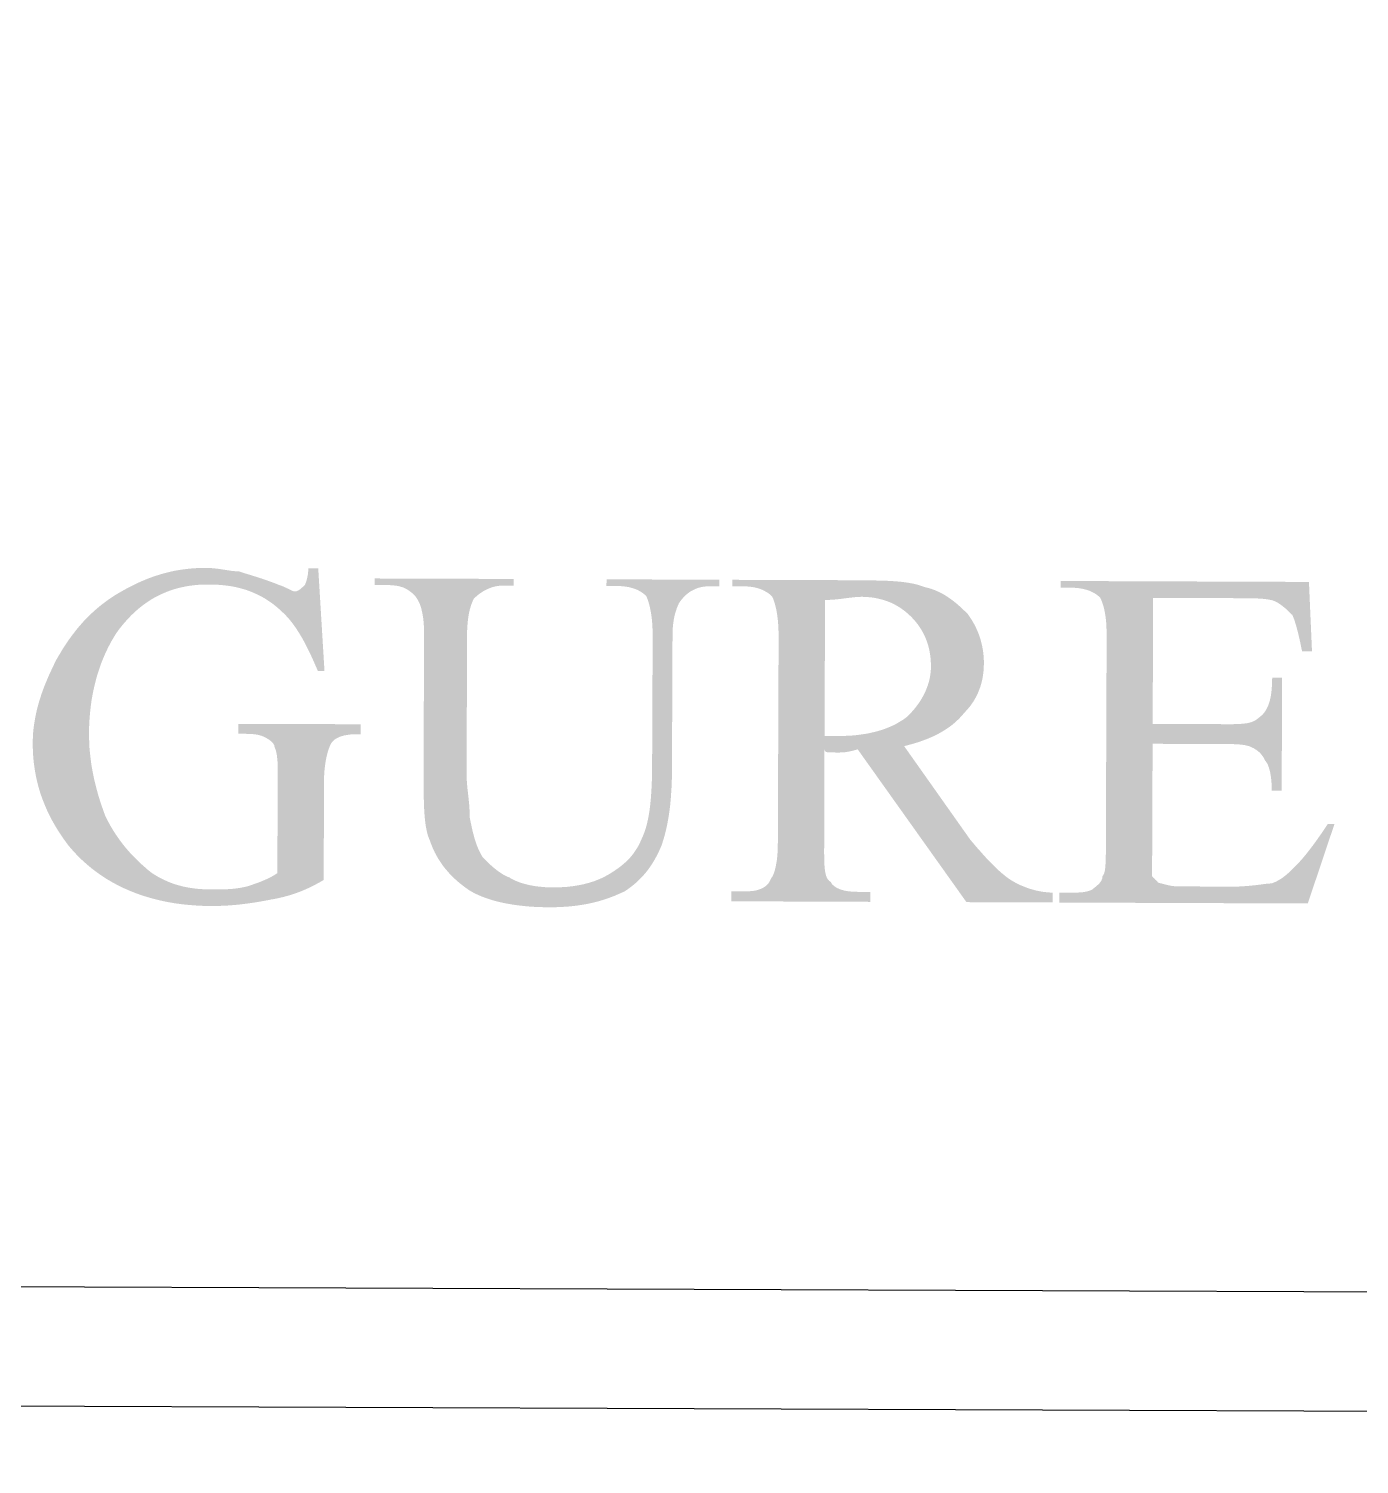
# Model space of a CAD drawing. Header units: millimetres. Extents: x -125 to 146, y -26 to 163.
# Drawn here: x -49 to -31.98, y -26.5 to -8.14 of the extents above; entities that cross this region are included whole.
import ezdxf
from ezdxf.xclip import XClip

# ---------------------------------------------------------------- set-up
doc = ezdxf.new("R2010")
doc.units = ezdxf.units.MM
doc.header["$MEASUREMENT"] = 0
doc.header["$XCLIPFRAME"] = 0
doc.layers.get('0').update_dxf_attribs({"color": 255, "linetype": 'CONTINUOUS'})

# ---------------------------------------------------------------- blocks, each defined once
blk = doc.blocks.new('MF3276_2')
at = {"color": 7, "linetype": 'Continuous', "lineweight": 25, "true_color": 0x000007}
blk.add_lwpolyline([(11.099, 269.319), (11.099, -7.784), (199.197, -7.784), (199.197, 269.319)], close=True, dxfattribs=at)

msp = doc.modelspace()

# ---------------------------------------------------------------- hatches: boundary and pattern name
at = {"true_color": 0x000001}
for points in [[(-45.299, -15.041), (-45.219, -16.354), (-45.304, -16.353), (-45.32, -16.316), (-45.336, -16.28), (-45.351, -16.244), (-45.367, -16.209), (-45.383, -16.174), (-45.399, -16.139), (-45.415, -16.106), (-45.432, -16.072), (-45.448, -16.04), (-45.465, -16.007), (-45.481, -15.976), (-45.498, -15.945), (-45.516, -15.915), (-45.533, -15.886), (-45.551, -15.857), (-45.569, -15.829), (-45.587, -15.801), (-45.606, -15.775), (-45.624, -15.749), (-45.644, -15.724), (-45.663, -15.7), (-45.683, -15.676), (-45.704, -15.654), (-45.725, -15.632), (-45.757, -15.601), (-45.789, -15.571), (-45.822, -15.542), (-45.855, -15.515), (-45.889, -15.489), (-45.924, -15.465), (-45.959, -15.441), (-45.995, -15.419), (-46.032, -15.399), (-46.069, -15.38), (-46.108, -15.362), (-46.147, -15.345), (-46.187, -15.329), (-46.228, -15.315), (-46.27, -15.303), (-46.313, -15.291), (-46.357, -15.281), (-46.402, -15.272), (-46.448, -15.265), (-46.496, -15.259), (-46.544, -15.254), (-46.594, -15.251), (-46.645, -15.248), (-46.697, -15.248), (-46.76, -15.248), (-46.822, -15.251), (-46.883, -15.257), (-46.942, -15.264), (-47, -15.274), (-47.057, -15.286), (-47.112, -15.3), (-47.166, -15.316), (-47.219, -15.335), (-47.271, -15.356), (-47.322, -15.379), (-47.372, -15.404), (-47.421, -15.431), (-47.468, -15.461), (-47.514, -15.493), (-47.56, -15.527), (-47.604, -15.563), (-47.647, -15.601), (-47.69, -15.642), (-47.731, -15.685), (-47.772, -15.73), (-47.811, -15.777), (-47.85, -15.826), (-47.887, -15.878), (-47.913, -15.921), (-47.939, -15.964), (-47.963, -16.009), (-47.987, -16.054), (-48.009, -16.101), (-48.031, -16.148), (-48.051, -16.196), (-48.071, -16.245), (-48.089, -16.295), (-48.106, -16.346), (-48.123, -16.397), (-48.138, -16.45), (-48.152, -16.504), (-48.165, -16.558), (-48.177, -16.613), (-48.188, -16.669), (-48.198, -16.726), (-48.206, -16.784), (-48.213, -16.843), (-48.219, -16.902), (-48.224, -16.963), (-48.228, -17.024), (-48.23, -17.086), (-48.231, -17.15), (-48.23, -17.197), (-48.229, -17.244), (-48.227, -17.291), (-48.225, -17.337), (-48.221, -17.383), (-48.216, -17.428), (-48.211, -17.473), (-48.205, -17.518), (-48.199, -17.563), (-48.191, -17.607), (-48.183, -17.651), (-48.174, -17.695), (-48.165, -17.738), (-48.155, -17.782), (-48.144, -17.825), (-48.133, -17.868), (-48.121, -17.911), (-48.109, -17.954), (-48.096, -17.996), (-48.082, -18.039), (-48.068, -18.081), (-48.053, -18.124), (-48.038, -18.166), (-48.023, -18.209), (-48.002, -18.251), (-47.98, -18.291), (-47.958, -18.331), (-47.936, -18.369), (-47.913, -18.406), (-47.89, -18.442), (-47.866, -18.477), (-47.842, -18.511), (-47.818, -18.543), (-47.794, -18.575), (-47.769, -18.606), (-47.744, -18.635), (-47.719, -18.664), (-47.694, -18.692), (-47.668, -18.719), (-47.642, -18.746), (-47.616, -18.771), (-47.591, -18.796), (-47.564, -18.821), (-47.538, -18.844), (-47.512, -18.867), (-47.486, -18.89), (-47.459, -18.912), (-47.433, -18.933), (-47.401, -18.954), (-47.37, -18.973), (-47.338, -18.991), (-47.306, -19.008), (-47.274, -19.024), (-47.242, -19.038), (-47.211, -19.052), (-47.179, -19.064), (-47.147, -19.076), (-47.115, -19.086), (-47.083, -19.095), (-47.051, -19.104), (-47.019, -19.112), (-46.987, -19.118), (-46.956, -19.124), (-46.924, -19.129), (-46.892, -19.134), (-46.86, -19.138), (-46.828, -19.141), (-46.796, -19.143), (-46.764, -19.145), (-46.733, -19.146), (-46.701, -19.147), (-46.669, -19.148), (-46.648, -19.148), (-46.628, -19.148), (-46.607, -19.148), (-46.588, -19.148), (-46.568, -19.148), (-46.549, -19.147), (-46.53, -19.147), (-46.511, -19.147), (-46.492, -19.146), (-46.473, -19.145), (-46.455, -19.144), (-46.436, -19.143), (-46.418, -19.142), (-46.399, -19.14), (-46.38, -19.138), (-46.362, -19.136), (-46.343, -19.134), (-46.324, -19.131), (-46.304, -19.128), (-46.285, -19.125), (-46.265, -19.121), (-46.245, -19.117), (-46.224, -19.112), (-46.203, -19.107), (-46.187, -19.102), (-46.171, -19.097), (-46.156, -19.091), (-46.14, -19.086), (-46.124, -19.08), (-46.108, -19.075), (-46.092, -19.069), (-46.076, -19.064), (-46.06, -19.058), (-46.044, -19.052), (-46.028, -19.045), (-46.013, -19.039), (-45.997, -19.032), (-45.981, -19.025), (-45.965, -19.018), (-45.949, -19.011), (-45.933, -19.003), (-45.917, -18.995), (-45.901, -18.987), (-45.885, -18.978), (-45.869, -18.969), (-45.853, -18.959), (-45.838, -18.949), (-45.822, -18.939), (-45.817, -17.751), (-45.817, -17.725), (-45.817, -17.7), (-45.817, -17.676), (-45.817, -17.652), (-45.817, -17.629), (-45.817, -17.608), (-45.818, -17.586), (-45.818, -17.566), (-45.819, -17.546), (-45.819, -17.528), (-45.82, -17.509), (-45.822, -17.492), (-45.823, -17.475), (-45.825, -17.459), (-45.826, -17.443), (-45.829, -17.428), (-45.831, -17.414), (-45.834, -17.4), (-45.837, -17.387), (-45.84, -17.374), (-45.844, -17.362), (-45.848, -17.35), (-45.853, -17.338), (-45.858, -17.328), (-45.858, -17.322), (-45.859, -17.317), (-45.86, -17.312), (-45.861, -17.306), (-45.863, -17.301), (-45.866, -17.296), (-45.869, -17.291), (-45.872, -17.285), (-45.876, -17.28), (-45.88, -17.275), (-45.884, -17.269), (-45.89, -17.264), (-45.895, -17.259), (-45.901, -17.253), (-45.907, -17.248), (-45.914, -17.243), (-45.921, -17.237), (-45.929, -17.232), (-45.937, -17.227), (-45.946, -17.221), (-45.955, -17.216), (-45.964, -17.211), (-45.974, -17.205), (-45.985, -17.2), (-45.995, -17.195), (-46.006, -17.19), (-46.016, -17.186), (-46.027, -17.182), (-46.038, -17.179), (-46.049, -17.175), (-46.061, -17.173), (-46.072, -17.17), (-46.084, -17.168), (-46.096, -17.166), (-46.109, -17.164), (-46.122, -17.163), (-46.135, -17.161), (-46.149, -17.16), (-46.164, -17.159), (-46.179, -17.159), (-46.194, -17.158), (-46.211, -17.158), (-46.227, -17.157), (-46.245, -17.157), (-46.263, -17.157), (-46.282, -17.157), (-46.302, -17.157), (-46.323, -17.157), (-46.323, -17.03), (-44.756, -17.035), (-44.757, -17.162), (-44.799, -17.162), (-44.82, -17.162), (-44.84, -17.163), (-44.86, -17.164), (-44.88, -17.165), (-44.899, -17.167), (-44.917, -17.17), (-44.935, -17.173), (-44.953, -17.176), (-44.97, -17.179), (-44.986, -17.184), (-45.001, -17.188), (-45.016, -17.193), (-45.03, -17.199), (-45.044, -17.205), (-45.057, -17.211), (-45.069, -17.218), (-45.08, -17.225), (-45.091, -17.233), (-45.101, -17.241), (-45.11, -17.249), (-45.118, -17.258), (-45.126, -17.268), (-45.132, -17.278), (-45.138, -17.288), (-45.144, -17.299), (-45.149, -17.311), (-45.154, -17.324), (-45.159, -17.337), (-45.165, -17.351), (-45.17, -17.367), (-45.175, -17.382), (-45.179, -17.399), (-45.184, -17.417), (-45.189, -17.435), (-45.193, -17.453), (-45.197, -17.473), (-45.201, -17.493), (-45.205, -17.514), (-45.208, -17.535), (-45.211, -17.557), (-45.214, -17.58), (-45.217, -17.603), (-45.219, -17.627), (-45.221, -17.651), (-45.222, -17.676), (-45.224, -17.701), (-45.224, -17.727), (-45.225, -17.753), (-45.229, -19.026), (-45.256, -19.042), (-45.282, -19.057), (-45.309, -19.071), (-45.336, -19.086), (-45.362, -19.099), (-45.389, -19.113), (-45.416, -19.126), (-45.443, -19.138), (-45.47, -19.15), (-45.497, -19.162), (-45.525, -19.173), (-45.553, -19.184), (-45.581, -19.194), (-45.609, -19.204), (-45.637, -19.213), (-45.666, -19.222), (-45.695, -19.23), (-45.724, -19.238), (-45.754, -19.246), (-45.784, -19.253), (-45.814, -19.26), (-45.845, -19.266), (-45.876, -19.272), (-45.908, -19.277), (-45.934, -19.283), (-45.961, -19.288), (-45.989, -19.293), (-46.017, -19.298), (-46.045, -19.303), (-46.074, -19.308), (-46.104, -19.313), (-46.133, -19.317), (-46.164, -19.322), (-46.194, -19.326), (-46.225, -19.33), (-46.257, -19.334), (-46.289, -19.338), (-46.321, -19.342), (-46.354, -19.345), (-46.388, -19.348), (-46.421, -19.35), (-46.456, -19.353), (-46.49, -19.355), (-46.525, -19.356), (-46.561, -19.358), (-46.597, -19.359), (-46.633, -19.359), (-46.67, -19.359), (-46.765, -19.358), (-46.858, -19.353), (-46.95, -19.346), (-47.041, -19.337), (-47.13, -19.325), (-47.218, -19.31), (-47.304, -19.292), (-47.388, -19.272), (-47.471, -19.249), (-47.552, -19.224), (-47.631, -19.196), (-47.709, -19.165), (-47.784, -19.132), (-47.858, -19.096), (-47.931, -19.057), (-48.001, -19.016), (-48.069, -18.972), (-48.135, -18.925), (-48.2, -18.876), (-48.262, -18.824), (-48.322, -18.77), (-48.38, -18.713), (-48.436, -18.653), (-48.49, -18.591), (-48.526, -18.542), (-48.561, -18.494), (-48.595, -18.444), (-48.627, -18.395), (-48.657, -18.345), (-48.687, -18.294), (-48.715, -18.243), (-48.741, -18.191), (-48.766, -18.139), (-48.789, -18.086), (-48.811, -18.033), (-48.832, -17.978), (-48.851, -17.924), (-48.868, -17.868), (-48.884, -17.812), (-48.898, -17.756), (-48.91, -17.698), (-48.921, -17.64), (-48.93, -17.581), (-48.938, -17.521), (-48.944, -17.461), (-48.948, -17.399), (-48.95, -17.337), (-48.951, -17.274), (-48.95, -17.226), (-48.948, -17.179), (-48.945, -17.133), (-48.94, -17.087), (-48.934, -17.041), (-48.927, -16.995), (-48.919, -16.95), (-48.91, -16.905), (-48.9, -16.86), (-48.889, -16.816), (-48.877, -16.772), (-48.864, -16.728), (-48.85, -16.684), (-48.836, -16.641), (-48.82, -16.597), (-48.804, -16.554), (-48.787, -16.511), (-48.769, -16.469), (-48.751, -16.426), (-48.732, -16.383), (-48.712, -16.341), (-48.692, -16.299), (-48.672, -16.256), (-48.651, -16.214), (-48.624, -16.167), (-48.596, -16.121), (-48.569, -16.075), (-48.54, -16.031), (-48.511, -15.987), (-48.482, -15.945), (-48.451, -15.903), (-48.42, -15.862), (-48.389, -15.822), (-48.356, -15.783), (-48.323, -15.745), (-48.289, -15.707), (-48.254, -15.671), (-48.218, -15.635), (-48.181, -15.601), (-48.143, -15.567), (-48.104, -15.534), (-48.065, -15.502), (-48.023, -15.471), (-47.981, -15.44), (-47.938, -15.411), (-47.893, -15.382), (-47.848, -15.355), (-47.801, -15.328), (-47.763, -15.307), (-47.725, -15.287), (-47.687, -15.267), (-47.648, -15.248), (-47.609, -15.229), (-47.569, -15.211), (-47.529, -15.194), (-47.488, -15.177), (-47.446, -15.161), (-47.404, -15.146), (-47.361, -15.132), (-47.318, -15.118), (-47.274, -15.106), (-47.229, -15.094), (-47.183, -15.083), (-47.137, -15.073), (-47.09, -15.065), (-47.042, -15.057), (-46.994, -15.051), (-46.944, -15.045), (-46.894, -15.041), (-46.843, -15.038), (-46.791, -15.036), (-46.739, -15.036), (-46.718, -15.036), (-46.697, -15.037), (-46.677, -15.038), (-46.657, -15.039), (-46.638, -15.041), (-46.619, -15.043), (-46.6, -15.045), (-46.582, -15.047), (-46.564, -15.05), (-46.546, -15.052), (-46.528, -15.055), (-46.511, -15.058), (-46.494, -15.06), (-46.477, -15.063), (-46.46, -15.066), (-46.444, -15.068), (-46.428, -15.07), (-46.411, -15.073), (-46.395, -15.075), (-46.379, -15.076), (-46.363, -15.078), (-46.347, -15.079), (-46.331, -15.079), (-46.315, -15.08), (-46.299, -15.085), (-46.283, -15.09), (-46.266, -15.096), (-46.248, -15.101), (-46.231, -15.107), (-46.212, -15.112), (-46.194, -15.118), (-46.174, -15.124), (-46.155, -15.13), (-46.135, -15.136), (-46.114, -15.143), (-46.093, -15.149), (-46.072, -15.156), (-46.05, -15.163), (-46.028, -15.17), (-46.005, -15.178), (-45.982, -15.186), (-45.959, -15.194), (-45.935, -15.203), (-45.91, -15.211), (-45.885, -15.221), (-45.86, -15.23), (-45.834, -15.24), (-45.808, -15.251), (-45.793, -15.256), (-45.778, -15.261), (-45.764, -15.267), (-45.751, -15.272), (-45.739, -15.277), (-45.727, -15.282), (-45.717, -15.287), (-45.706, -15.292), (-45.697, -15.297), (-45.687, -15.301), (-45.679, -15.305), (-45.671, -15.31), (-45.663, -15.313), (-45.656, -15.317), (-45.649, -15.32), (-45.642, -15.324), (-45.636, -15.326), (-45.63, -15.329), (-45.624, -15.331), (-45.618, -15.333), (-45.613, -15.334), (-45.607, -15.335), (-45.602, -15.336), (-45.597, -15.336), (-45.591, -15.336), (-45.586, -15.335), (-45.581, -15.334), (-45.575, -15.333), (-45.57, -15.331), (-45.565, -15.329), (-45.56, -15.327), (-45.554, -15.324), (-45.549, -15.321), (-45.544, -15.317), (-45.538, -15.314), (-45.533, -15.31), (-45.528, -15.306), (-45.522, -15.302), (-45.517, -15.297), (-45.512, -15.293), (-45.507, -15.288), (-45.501, -15.283), (-45.496, -15.278), (-45.491, -15.273), (-45.485, -15.268), (-45.48, -15.263), (-45.475, -15.257), (-45.469, -15.252), (-45.469, -15.252), (-45.468, -15.25), (-45.467, -15.248), (-45.466, -15.245), (-45.465, -15.241), (-45.463, -15.237), (-45.461, -15.232), (-45.458, -15.225), (-45.456, -15.219), (-45.453, -15.211), (-45.451, -15.203), (-45.448, -15.194), (-45.445, -15.184), (-45.443, -15.174), (-45.44, -15.163), (-45.438, -15.152), (-45.435, -15.14), (-45.433, -15.127), (-45.431, -15.114), (-45.43, -15.1), (-45.428, -15.086), (-45.427, -15.071), (-45.426, -15.056), (-45.426, -15.041)], [(-41.612, -15.266), (-41.611, -15.182), (-40.169, -15.187), (-40.17, -15.272), (-40.299, -15.271), (-40.32, -15.272), (-40.341, -15.273), (-40.361, -15.275), (-40.381, -15.278), (-40.4, -15.281), (-40.419, -15.286), (-40.437, -15.291), (-40.455, -15.297), (-40.472, -15.304), (-40.489, -15.312), (-40.506, -15.32), (-40.522, -15.329), (-40.538, -15.338), (-40.553, -15.348), (-40.568, -15.359), (-40.582, -15.37), (-40.596, -15.382), (-40.609, -15.395), (-40.622, -15.408), (-40.635, -15.422), (-40.647, -15.436), (-40.659, -15.451), (-40.67, -15.466), (-40.681, -15.481), (-40.687, -15.492), (-40.692, -15.503), (-40.697, -15.515), (-40.702, -15.527), (-40.707, -15.54), (-40.713, -15.553), (-40.717, -15.567), (-40.722, -15.582), (-40.727, -15.597), (-40.732, -15.612), (-40.736, -15.628), (-40.74, -15.645), (-40.744, -15.663), (-40.748, -15.681), (-40.751, -15.7), (-40.754, -15.72), (-40.757, -15.74), (-40.76, -15.761), (-40.762, -15.783), (-40.764, -15.806), (-40.765, -15.829), (-40.766, -15.853), (-40.767, -15.878), (-40.767, -15.904), (-40.774, -17.6), (-40.774, -17.653), (-40.775, -17.704), (-40.776, -17.754), (-40.778, -17.802), (-40.78, -17.85), (-40.783, -17.896), (-40.786, -17.941), (-40.789, -17.985), (-40.793, -18.028), (-40.797, -18.07), (-40.802, -18.112), (-40.807, -18.152), (-40.813, -18.191), (-40.819, -18.23), (-40.826, -18.268), (-40.833, -18.305), (-40.84, -18.341), (-40.848, -18.376), (-40.856, -18.411), (-40.865, -18.445), (-40.874, -18.479), (-40.884, -18.512), (-40.894, -18.544), (-40.904, -18.576), (-40.915, -18.603), (-40.927, -18.629), (-40.938, -18.655), (-40.951, -18.682), (-40.964, -18.708), (-40.978, -18.734), (-40.992, -18.76), (-41.007, -18.786), (-41.023, -18.812), (-41.039, -18.837), (-41.057, -18.863), (-41.075, -18.888), (-41.094, -18.913), (-41.114, -18.938), (-41.135, -18.962), (-41.157, -18.986), (-41.18, -19.01), (-41.204, -19.034), (-41.229, -19.057), (-41.255, -19.08), (-41.282, -19.102), (-41.311, -19.124), (-41.341, -19.146), (-41.372, -19.167), (-41.404, -19.183), (-41.437, -19.198), (-41.47, -19.212), (-41.503, -19.227), (-41.537, -19.24), (-41.572, -19.253), (-41.608, -19.266), (-41.644, -19.278), (-41.681, -19.289), (-41.718, -19.3), (-41.757, -19.31), (-41.796, -19.319), (-41.836, -19.328), (-41.877, -19.336), (-41.919, -19.343), (-41.962, -19.35), (-42.006, -19.356), (-42.052, -19.361), (-42.098, -19.366), (-42.145, -19.369), (-42.194, -19.372), (-42.243, -19.374), (-42.294, -19.375), (-42.347, -19.375), (-42.404, -19.375), (-42.461, -19.373), (-42.516, -19.371), (-42.57, -19.368), (-42.622, -19.364), (-42.674, -19.359), (-42.723, -19.353), (-42.772, -19.347), (-42.819, -19.34), (-42.865, -19.332), (-42.909, -19.324), (-42.952, -19.315), (-42.994, -19.305), (-43.034, -19.295), (-43.073, -19.284), (-43.111, -19.272), (-43.147, -19.26), (-43.182, -19.247), (-43.216, -19.234), (-43.248, -19.22), (-43.279, -19.206), (-43.309, -19.191), (-43.337, -19.176), (-43.364, -19.16), (-43.396, -19.138), (-43.426, -19.116), (-43.455, -19.094), (-43.484, -19.071), (-43.512, -19.048), (-43.539, -19.024), (-43.565, -19), (-43.59, -18.976), (-43.614, -18.951), (-43.637, -18.925), (-43.659, -18.899), (-43.681, -18.873), (-43.702, -18.846), (-43.721, -18.819), (-43.74, -18.791), (-43.758, -18.763), (-43.775, -18.735), (-43.791, -18.706), (-43.807, -18.676), (-43.821, -18.647), (-43.835, -18.616), (-43.847, -18.586), (-43.859, -18.555), (-43.87, -18.523), (-43.88, -18.501), (-43.889, -18.477), (-43.898, -18.451), (-43.905, -18.424), (-43.912, -18.395), (-43.918, -18.364), (-43.924, -18.331), (-43.929, -18.296), (-43.933, -18.26), (-43.937, -18.222), (-43.94, -18.182), (-43.943, -18.14), (-43.945, -18.097), (-43.947, -18.052), (-43.948, -18.005), (-43.95, -17.956), (-43.95, -17.906), (-43.951, -17.854), (-43.951, -17.8), (-43.951, -17.744), (-43.952, -17.687), (-43.951, -17.628), (-43.951, -17.567), (-43.951, -17.504), (-43.945, -15.893), (-43.945, -15.861), (-43.946, -15.831), (-43.947, -15.801), (-43.948, -15.773), (-43.95, -15.745), (-43.952, -15.718), (-43.955, -15.692), (-43.958, -15.667), (-43.962, -15.643), (-43.966, -15.619), (-43.971, -15.597), (-43.976, -15.575), (-43.981, -15.554), (-43.987, -15.534), (-43.993, -15.516), (-44, -15.497), (-44.007, -15.48), (-44.015, -15.464), (-44.023, -15.448), (-44.032, -15.434), (-44.041, -15.42), (-44.05, -15.407), (-44.06, -15.395), (-44.07, -15.384), (-44.081, -15.374), (-44.091, -15.364), (-44.102, -15.354), (-44.113, -15.345), (-44.124, -15.337), (-44.135, -15.328), (-44.146, -15.321), (-44.158, -15.313), (-44.17, -15.306), (-44.182, -15.3), (-44.194, -15.294), (-44.207, -15.288), (-44.221, -15.283), (-44.235, -15.279), (-44.249, -15.274), (-44.264, -15.271), (-44.28, -15.267), (-44.296, -15.264), (-44.313, -15.262), (-44.33, -15.26), (-44.349, -15.258), (-44.368, -15.257), (-44.388, -15.256), (-44.408, -15.256), (-44.578, -15.255), (-44.577, -15.171), (-42.799, -15.177), (-42.8, -15.262), (-42.927, -15.261), (-42.948, -15.262), (-42.968, -15.263), (-42.988, -15.265), (-43.008, -15.268), (-43.027, -15.271), (-43.046, -15.276), (-43.064, -15.28), (-43.082, -15.286), (-43.099, -15.292), (-43.116, -15.299), (-43.133, -15.306), (-43.149, -15.314), (-43.165, -15.322), (-43.18, -15.33), (-43.195, -15.339), (-43.209, -15.348), (-43.223, -15.358), (-43.237, -15.367), (-43.25, -15.377), (-43.262, -15.388), (-43.274, -15.398), (-43.286, -15.408), (-43.297, -15.419), (-43.308, -15.429), (-43.314, -15.44), (-43.319, -15.451), (-43.324, -15.463), (-43.329, -15.476), (-43.335, -15.489), (-43.34, -15.502), (-43.345, -15.516), (-43.349, -15.531), (-43.354, -15.547), (-43.359, -15.563), (-43.363, -15.58), (-43.367, -15.599), (-43.371, -15.617), (-43.375, -15.637), (-43.378, -15.658), (-43.381, -15.68), (-43.384, -15.703), (-43.387, -15.727), (-43.389, -15.752), (-43.391, -15.778), (-43.392, -15.805), (-43.394, -15.834), (-43.394, -15.864), (-43.395, -15.895), (-43.401, -17.675), (-43.401, -17.697), (-43.401, -17.718), (-43.4, -17.739), (-43.398, -17.76), (-43.397, -17.782), (-43.395, -17.803), (-43.393, -17.825), (-43.391, -17.846), (-43.389, -17.868), (-43.386, -17.89), (-43.384, -17.912), (-43.381, -17.935), (-43.379, -17.957), (-43.376, -17.98), (-43.374, -18.003), (-43.371, -18.027), (-43.369, -18.05), (-43.367, -18.074), (-43.365, -18.099), (-43.364, -18.123), (-43.363, -18.148), (-43.362, -18.174), (-43.361, -18.2), (-43.361, -18.226), (-43.356, -18.252), (-43.351, -18.279), (-43.345, -18.304), (-43.34, -18.329), (-43.335, -18.354), (-43.329, -18.378), (-43.324, -18.402), (-43.318, -18.425), (-43.312, -18.448), (-43.306, -18.471), (-43.3, -18.493), (-43.293, -18.514), (-43.287, -18.535), (-43.28, -18.556), (-43.273, -18.576), (-43.265, -18.596), (-43.257, -18.615), (-43.249, -18.634), (-43.241, -18.652), (-43.232, -18.67), (-43.223, -18.687), (-43.214, -18.704), (-43.204, -18.721), (-43.194, -18.737), (-43.183, -18.748), (-43.172, -18.759), (-43.16, -18.771), (-43.148, -18.783), (-43.136, -18.795), (-43.123, -18.807), (-43.11, -18.819), (-43.097, -18.832), (-43.083, -18.844), (-43.069, -18.856), (-43.055, -18.869), (-43.041, -18.881), (-43.026, -18.892), (-43.011, -18.904), (-42.996, -18.915), (-42.981, -18.926), (-42.966, -18.936), (-42.95, -18.946), (-42.935, -18.956), (-42.919, -18.965), (-42.903, -18.973), (-42.888, -18.98), (-42.872, -18.987), (-42.856, -18.992), (-42.84, -19.003), (-42.822, -19.013), (-42.804, -19.022), (-42.786, -19.031), (-42.766, -19.04), (-42.746, -19.048), (-42.725, -19.056), (-42.703, -19.064), (-42.681, -19.07), (-42.658, -19.077), (-42.635, -19.083), (-42.611, -19.089), (-42.587, -19.094), (-42.563, -19.098), (-42.538, -19.103), (-42.512, -19.107), (-42.487, -19.11), (-42.461, -19.113), (-42.435, -19.115), (-42.409, -19.118), (-42.383, -19.119), (-42.356, -19.12), (-42.33, -19.121), (-42.303, -19.121), (-42.272, -19.121), (-42.24, -19.121), (-42.208, -19.12), (-42.177, -19.118), (-42.145, -19.116), (-42.113, -19.114), (-42.082, -19.11), (-42.051, -19.107), (-42.02, -19.102), (-41.989, -19.097), (-41.958, -19.092), (-41.927, -19.086), (-41.897, -19.079), (-41.867, -19.071), (-41.837, -19.063), (-41.808, -19.054), (-41.778, -19.045), (-41.749, -19.034), (-41.721, -19.023), (-41.692, -19.011), (-41.664, -18.998), (-41.637, -18.985), (-41.61, -18.97), (-41.583, -18.955), (-41.557, -18.939), (-41.532, -18.923), (-41.507, -18.907), (-41.484, -18.891), (-41.461, -18.875), (-41.439, -18.859), (-41.418, -18.842), (-41.398, -18.825), (-41.378, -18.808), (-41.359, -18.791), (-41.341, -18.773), (-41.323, -18.755), (-41.306, -18.736), (-41.29, -18.717), (-41.274, -18.697), (-41.259, -18.677), (-41.245, -18.656), (-41.231, -18.635), (-41.217, -18.612), (-41.204, -18.59), (-41.192, -18.566), (-41.18, -18.542), (-41.169, -18.517), (-41.158, -18.491), (-41.148, -18.469), (-41.138, -18.446), (-41.128, -18.421), (-41.119, -18.395), (-41.11, -18.368), (-41.102, -18.339), (-41.094, -18.309), (-41.087, -18.277), (-41.08, -18.244), (-41.073, -18.209), (-41.067, -18.173), (-41.061, -18.135), (-41.056, -18.096), (-41.051, -18.055), (-41.047, -18.013), (-41.043, -17.969), (-41.04, -17.923), (-41.037, -17.876), (-41.034, -17.827), (-41.032, -17.776), (-41.03, -17.724), (-41.029, -17.67), (-41.028, -17.615), (-41.028, -17.557), (-41.021, -15.904), (-41.022, -15.872), (-41.022, -15.842), (-41.023, -15.812), (-41.024, -15.784), (-41.026, -15.756), (-41.028, -15.729), (-41.03, -15.703), (-41.033, -15.678), (-41.036, -15.653), (-41.039, -15.63), (-41.043, -15.608), (-41.047, -15.586), (-41.051, -15.565), (-41.055, -15.545), (-41.059, -15.526), (-41.064, -15.508), (-41.069, -15.491), (-41.073, -15.475), (-41.078, -15.459), (-41.083, -15.445), (-41.089, -15.431), (-41.094, -15.418), (-41.099, -15.406), (-41.104, -15.395), (-41.115, -15.385), (-41.126, -15.375), (-41.138, -15.365), (-41.15, -15.356), (-41.162, -15.348), (-41.175, -15.339), (-41.189, -15.332), (-41.203, -15.324), (-41.217, -15.317), (-41.232, -15.311), (-41.247, -15.305), (-41.263, -15.299), (-41.279, -15.294), (-41.295, -15.29), (-41.312, -15.285), (-41.33, -15.281), (-41.347, -15.278), (-41.366, -15.275), (-41.384, -15.273), (-41.404, -15.271), (-41.423, -15.269), (-41.443, -15.268), (-41.464, -15.267), (-41.485, -15.267)], [(-34.619, -15.419), (-34.625, -17.031), (-33.736, -17.034), (-33.705, -17.034), (-33.675, -17.034), (-33.646, -17.034), (-33.618, -17.034), (-33.592, -17.034), (-33.567, -17.033), (-33.543, -17.032), (-33.52, -17.031), (-33.498, -17.03), (-33.477, -17.029), (-33.457, -17.027), (-33.438, -17.024), (-33.419, -17.022), (-33.402, -17.018), (-33.386, -17.014), (-33.37, -17.01), (-33.355, -17.005), (-33.341, -17), (-33.327, -16.993), (-33.314, -16.986), (-33.302, -16.979), (-33.29, -16.97), (-33.279, -16.961), (-33.268, -16.951), (-33.252, -16.94), (-33.238, -16.928), (-33.224, -16.915), (-33.211, -16.902), (-33.199, -16.887), (-33.187, -16.872), (-33.177, -16.855), (-33.167, -16.838), (-33.158, -16.82), (-33.149, -16.801), (-33.142, -16.781), (-33.135, -16.761), (-33.128, -16.739), (-33.123, -16.716), (-33.117, -16.693), (-33.113, -16.668), (-33.109, -16.643), (-33.106, -16.617), (-33.103, -16.59), (-33.101, -16.562), (-33.099, -16.533), (-33.098, -16.503), (-33.097, -16.472), (-33.096, -16.441), (-32.969, -16.441), (-32.975, -17.883), (-33.102, -17.883), (-33.102, -17.857), (-33.102, -17.832), (-33.103, -17.807), (-33.105, -17.784), (-33.106, -17.762), (-33.109, -17.74), (-33.111, -17.719), (-33.114, -17.699), (-33.117, -17.68), (-33.12, -17.662), (-33.123, -17.645), (-33.127, -17.629), (-33.131, -17.613), (-33.136, -17.599), (-33.14, -17.585), (-33.145, -17.572), (-33.149, -17.56), (-33.154, -17.549), (-33.159, -17.539), (-33.164, -17.53), (-33.169, -17.521), (-33.175, -17.514), (-33.18, -17.507), (-33.185, -17.501), (-33.19, -17.491), (-33.196, -17.481), (-33.201, -17.472), (-33.206, -17.462), (-33.212, -17.454), (-33.217, -17.445), (-33.223, -17.437), (-33.229, -17.429), (-33.235, -17.422), (-33.241, -17.414), (-33.247, -17.407), (-33.253, -17.401), (-33.26, -17.394), (-33.267, -17.388), (-33.274, -17.382), (-33.282, -17.376), (-33.29, -17.37), (-33.298, -17.364), (-33.306, -17.359), (-33.315, -17.353), (-33.324, -17.348), (-33.333, -17.342), (-33.343, -17.337), (-33.354, -17.332), (-33.365, -17.326), (-33.376, -17.322), (-33.387, -17.317), (-33.4, -17.314), (-33.412, -17.31), (-33.425, -17.307), (-33.439, -17.304), (-33.452, -17.301), (-33.467, -17.299), (-33.482, -17.297), (-33.497, -17.295), (-33.513, -17.294), (-33.529, -17.293), (-33.545, -17.292), (-33.563, -17.291), (-33.58, -17.29), (-33.598, -17.289), (-33.617, -17.289), (-33.636, -17.289), (-33.655, -17.288), (-33.675, -17.288), (-33.695, -17.288), (-33.716, -17.288), (-33.737, -17.288), (-34.626, -17.285), (-34.631, -18.642), (-34.631, -18.663), (-34.631, -18.683), (-34.631, -18.703), (-34.632, -18.723), (-34.632, -18.742), (-34.632, -18.76), (-34.632, -18.778), (-34.632, -18.795), (-34.632, -18.812), (-34.632, -18.828), (-34.632, -18.844), (-34.632, -18.859), (-34.632, -18.873), (-34.632, -18.887), (-34.632, -18.899), (-34.632, -18.911), (-34.632, -18.923), (-34.632, -18.934), (-34.632, -18.943), (-34.632, -18.952), (-34.632, -18.961), (-34.632, -18.968), (-34.632, -18.975), (-34.632, -18.98), (-34.627, -18.986), (-34.623, -18.99), (-34.618, -18.995), (-34.615, -18.999), (-34.611, -19.002), (-34.607, -19.006), (-34.604, -19.009), (-34.601, -19.012), (-34.598, -19.015), (-34.596, -19.018), (-34.593, -19.02), (-34.59, -19.023), (-34.588, -19.026), (-34.585, -19.028), (-34.582, -19.031), (-34.579, -19.034), (-34.576, -19.037), (-34.573, -19.04), (-34.57, -19.044), (-34.566, -19.047), (-34.562, -19.051), (-34.558, -19.056), (-34.553, -19.06), (-34.548, -19.065), (-34.543, -19.066), (-34.537, -19.066), (-34.53, -19.067), (-34.523, -19.069), (-34.516, -19.07), (-34.508, -19.072), (-34.5, -19.074), (-34.492, -19.077), (-34.483, -19.079), (-34.473, -19.082), (-34.463, -19.084), (-34.453, -19.087), (-34.442, -19.09), (-34.431, -19.092), (-34.419, -19.095), (-34.407, -19.097), (-34.395, -19.1), (-34.382, -19.102), (-34.368, -19.104), (-34.354, -19.105), (-34.34, -19.107), (-34.325, -19.108), (-34.31, -19.108), (-34.294, -19.109), (-33.614, -19.111), (-33.583, -19.111), (-33.553, -19.111), (-33.523, -19.11), (-33.494, -19.109), (-33.467, -19.107), (-33.44, -19.105), (-33.414, -19.103), (-33.388, -19.101), (-33.364, -19.099), (-33.341, -19.096), (-33.318, -19.094), (-33.297, -19.091), (-33.276, -19.089), (-33.256, -19.086), (-33.237, -19.084), (-33.219, -19.081), (-33.202, -19.079), (-33.186, -19.077), (-33.17, -19.075), (-33.156, -19.074), (-33.142, -19.072), (-33.129, -19.072), (-33.117, -19.071), (-33.106, -19.071), (-33.09, -19.065), (-33.075, -19.059), (-33.06, -19.053), (-33.046, -19.047), (-33.032, -19.039), (-33.018, -19.032), (-33.005, -19.024), (-32.992, -19.016), (-32.979, -19.008), (-32.966, -18.999), (-32.954, -18.991), (-32.942, -18.981), (-32.93, -18.972), (-32.918, -18.963), (-32.907, -18.953), (-32.896, -18.943), (-32.884, -18.933), (-32.873, -18.923), (-32.863, -18.913), (-32.852, -18.902), (-32.841, -18.892), (-32.83, -18.881), (-32.82, -18.871), (-32.809, -18.86), (-32.793, -18.844), (-32.777, -18.828), (-32.761, -18.811), (-32.745, -18.793), (-32.729, -18.775), (-32.713, -18.757), (-32.696, -18.738), (-32.68, -18.718), (-32.663, -18.698), (-32.647, -18.677), (-32.63, -18.655), (-32.612, -18.633), (-32.595, -18.61), (-32.577, -18.587), (-32.559, -18.562), (-32.541, -18.537), (-32.523, -18.512), (-32.504, -18.485), (-32.485, -18.458), (-32.465, -18.43), (-32.446, -18.401), (-32.425, -18.371), (-32.405, -18.34), (-32.384, -18.309), (-32.299, -18.309), (-32.641, -19.327), (-35.819, -19.315), (-35.819, -19.188), (-35.692, -19.188), (-35.676, -19.188), (-35.661, -19.188), (-35.646, -19.188), (-35.631, -19.188), (-35.617, -19.188), (-35.604, -19.188), (-35.59, -19.188), (-35.577, -19.187), (-35.564, -19.186), (-35.552, -19.186), (-35.54, -19.185), (-35.528, -19.184), (-35.516, -19.182), (-35.504, -19.181), (-35.493, -19.179), (-35.481, -19.176), (-35.47, -19.174), (-35.459, -19.171), (-35.448, -19.168), (-35.438, -19.165), (-35.427, -19.161), (-35.416, -19.157), (-35.406, -19.152), (-35.395, -19.147), (-35.39, -19.142), (-35.384, -19.136), (-35.377, -19.131), (-35.371, -19.126), (-35.364, -19.12), (-35.357, -19.115), (-35.35, -19.109), (-35.343, -19.103), (-35.336, -19.097), (-35.329, -19.091), (-35.322, -19.085), (-35.315, -19.078), (-35.309, -19.072), (-35.303, -19.065), (-35.297, -19.058), (-35.291, -19.05), (-35.286, -19.042), (-35.282, -19.034), (-35.278, -19.026), (-35.274, -19.017), (-35.271, -19.008), (-35.269, -18.998), (-35.268, -18.988), (-35.267, -18.978), (-35.262, -18.972), (-35.258, -18.966), (-35.253, -18.958), (-35.25, -18.95), (-35.246, -18.941), (-35.243, -18.931), (-35.24, -18.92), (-35.237, -18.908), (-35.235, -18.895), (-35.233, -18.881), (-35.231, -18.867), (-35.23, -18.851), (-35.229, -18.835), (-35.228, -18.818), (-35.227, -18.8), (-35.226, -18.781), (-35.225, -18.761), (-35.225, -18.74), (-35.225, -18.719), (-35.224, -18.696), (-35.224, -18.673), (-35.224, -18.648), (-35.224, -18.623), (-35.224, -18.597), (-35.214, -15.925), (-35.214, -15.889), (-35.214, -15.854), (-35.215, -15.822), (-35.217, -15.79), (-35.218, -15.761), (-35.22, -15.732), (-35.223, -15.706), (-35.225, -15.68), (-35.228, -15.656), (-35.232, -15.634), (-35.235, -15.612), (-35.239, -15.592), (-35.243, -15.572), (-35.247, -15.554), (-35.252, -15.537), (-35.256, -15.52), (-35.261, -15.505), (-35.266, -15.49), (-35.271, -15.476), (-35.276, -15.463), (-35.281, -15.451), (-35.286, -15.439), (-35.291, -15.428), (-35.297, -15.417), (-35.307, -15.406), (-35.319, -15.396), (-35.33, -15.387), (-35.342, -15.378), (-35.355, -15.369), (-35.368, -15.361), (-35.381, -15.353), (-35.395, -15.346), (-35.409, -15.339), (-35.424, -15.332), (-35.439, -15.326), (-35.455, -15.321), (-35.471, -15.316), (-35.488, -15.311), (-35.505, -15.307), (-35.522, -15.303), (-35.54, -15.3), (-35.558, -15.297), (-35.577, -15.294), (-35.596, -15.292), (-35.616, -15.291), (-35.636, -15.289), (-35.656, -15.289), (-35.677, -15.288), (-35.804, -15.288), (-35.804, -15.203), (-32.626, -15.215), (-32.587, -16.104), (-32.714, -16.104), (-32.719, -16.077), (-32.725, -16.052), (-32.73, -16.026), (-32.735, -16.001), (-32.74, -15.977), (-32.745, -15.953), (-32.751, -15.93), (-32.756, -15.907), (-32.761, -15.885), (-32.766, -15.864), (-32.771, -15.843), (-32.777, -15.823), (-32.782, -15.803), (-32.787, -15.785), (-32.792, -15.766), (-32.798, -15.749), (-32.803, -15.732), (-32.808, -15.716), (-32.813, -15.701), (-32.818, -15.687), (-32.824, -15.673), (-32.829, -15.66), (-32.834, -15.648), (-32.839, -15.637), (-32.845, -15.632), (-32.851, -15.626), (-32.857, -15.62), (-32.864, -15.613), (-32.871, -15.606), (-32.878, -15.599), (-32.886, -15.592), (-32.894, -15.584), (-32.902, -15.576), (-32.911, -15.568), (-32.92, -15.56), (-32.929, -15.552), (-32.938, -15.544), (-32.948, -15.537), (-32.958, -15.529), (-32.968, -15.521), (-32.978, -15.513), (-32.988, -15.506), (-32.998, -15.499), (-33.008, -15.492), (-33.019, -15.485), (-33.029, -15.479), (-33.04, -15.473), (-33.051, -15.467), (-33.062, -15.462), (-33.073, -15.458), (-33.086, -15.453), (-33.1, -15.449), (-33.114, -15.446), (-33.129, -15.443), (-33.145, -15.44), (-33.162, -15.437), (-33.179, -15.435), (-33.197, -15.433), (-33.216, -15.431), (-33.236, -15.43), (-33.256, -15.428), (-33.277, -15.427), (-33.298, -15.426), (-33.32, -15.426), (-33.343, -15.425), (-33.366, -15.424), (-33.39, -15.424), (-33.414, -15.424), (-33.439, -15.424), (-33.464, -15.423), (-33.49, -15.423), (-33.516, -15.423)]]:
    msp.add_hatch(color=1, dxfattribs=at).paths.add_polyline_path(points)
h = msp.add_hatch(color=1, dxfattribs=at)
h.paths.add_polyline_path([(-35.906, -19.314), (-37.007, -19.31), (-38.399, -17.355), (-38.415, -17.36), (-38.43, -17.365), (-38.445, -17.369), (-38.459, -17.373), (-38.473, -17.376), (-38.487, -17.379), (-38.5, -17.382), (-38.512, -17.385), (-38.525, -17.387), (-38.536, -17.389), (-38.548, -17.39), (-38.558, -17.392), (-38.569, -17.393), (-38.579, -17.394), (-38.588, -17.395), (-38.597, -17.395), (-38.606, -17.396), (-38.614, -17.396), (-38.622, -17.396), (-38.629, -17.397), (-38.636, -17.397), (-38.642, -17.397), (-38.648, -17.397), (-38.654, -17.397), (-38.659, -17.397), (-38.663, -17.397), (-38.668, -17.397), (-38.672, -17.397), (-38.675, -17.397), (-38.679, -17.397), (-38.682, -17.397), (-38.685, -17.396), (-38.688, -17.396), (-38.691, -17.396), (-38.693, -17.396), (-38.696, -17.396), (-38.699, -17.396), (-38.701, -17.396), (-38.704, -17.396), (-38.707, -17.396), (-38.71, -17.396), (-38.713, -17.396), (-38.717, -17.396), (-38.72, -17.396), (-38.724, -17.396), (-38.729, -17.396), (-38.733, -17.396), (-38.738, -17.396), (-38.744, -17.396), (-38.749, -17.396), (-38.754, -17.396), (-38.759, -17.396), (-38.764, -17.396), (-38.769, -17.396), (-38.774, -17.395), (-38.779, -17.395), (-38.784, -17.394), (-38.788, -17.393), (-38.792, -17.392), (-38.796, -17.391), (-38.8, -17.389), (-38.804, -17.388), (-38.807, -17.386), (-38.81, -17.383), (-38.813, -17.381), (-38.816, -17.378), (-38.818, -17.375), (-38.82, -17.371), (-38.821, -17.368), (-38.822, -17.363), (-38.823, -17.359), (-38.823, -17.354), (-38.827, -18.584), (-38.827, -18.615), (-38.828, -18.646), (-38.828, -18.675), (-38.827, -18.704), (-38.827, -18.731), (-38.827, -18.758), (-38.826, -18.784), (-38.825, -18.808), (-38.824, -18.832), (-38.822, -18.854), (-38.82, -18.876), (-38.818, -18.896), (-38.815, -18.915), (-38.812, -18.934), (-38.808, -18.951), (-38.804, -18.967), (-38.799, -18.981), (-38.793, -18.995), (-38.787, -19.007), (-38.78, -19.018), (-38.772, -19.028), (-38.764, -19.037), (-38.755, -19.044), (-38.744, -19.05), (-38.739, -19.06), (-38.732, -19.07), (-38.725, -19.08), (-38.717, -19.089), (-38.707, -19.097), (-38.698, -19.106), (-38.687, -19.113), (-38.676, -19.121), (-38.664, -19.128), (-38.651, -19.134), (-38.637, -19.14), (-38.623, -19.146), (-38.608, -19.151), (-38.593, -19.155), (-38.577, -19.16), (-38.56, -19.164), (-38.542, -19.167), (-38.525, -19.17), (-38.506, -19.172), (-38.487, -19.174), (-38.468, -19.176), (-38.448, -19.177), (-38.427, -19.178), (-38.406, -19.178), (-38.237, -19.179), (-38.237, -19.306), (-40.015, -19.299), (-40.015, -19.172), (-39.846, -19.173), (-39.825, -19.173), (-39.804, -19.172), (-39.784, -19.171), (-39.765, -19.169), (-39.746, -19.167), (-39.727, -19.165), (-39.709, -19.162), (-39.692, -19.158), (-39.675, -19.153), (-39.659, -19.148), (-39.643, -19.143), (-39.628, -19.137), (-39.614, -19.13), (-39.601, -19.122), (-39.588, -19.114), (-39.576, -19.105), (-39.564, -19.095), (-39.553, -19.085), (-39.544, -19.073), (-39.534, -19.061), (-39.526, -19.048), (-39.519, -19.035), (-39.512, -19.02), (-39.506, -19.005), (-39.501, -18.999), (-39.496, -18.992), (-39.49, -18.983), (-39.485, -18.973), (-39.48, -18.963), (-39.475, -18.951), (-39.47, -18.938), (-39.465, -18.923), (-39.46, -18.908), (-39.456, -18.892), (-39.452, -18.875), (-39.447, -18.857), (-39.444, -18.838), (-39.44, -18.818), (-39.436, -18.798), (-39.433, -18.776), (-39.43, -18.754), (-39.428, -18.731), (-39.426, -18.708), (-39.424, -18.684), (-39.422, -18.659), (-39.421, -18.634), (-39.42, -18.608), (-39.42, -18.582), (-39.41, -15.909), (-39.41, -15.878), (-39.411, -15.848), (-39.412, -15.818), (-39.413, -15.79), (-39.415, -15.762), (-39.417, -15.735), (-39.419, -15.709), (-39.422, -15.684), (-39.425, -15.659), (-39.428, -15.636), (-39.432, -15.614), (-39.435, -15.592), (-39.439, -15.571), (-39.444, -15.551), (-39.448, -15.532), (-39.453, -15.514), (-39.457, -15.497), (-39.462, -15.481), (-39.467, -15.465), (-39.472, -15.451), (-39.477, -15.437), (-39.482, -15.424), (-39.488, -15.412), (-39.493, -15.401), (-39.504, -15.391), (-39.515, -15.381), (-39.526, -15.371), (-39.538, -15.362), (-39.551, -15.354), (-39.563, -15.345), (-39.577, -15.338), (-39.59, -15.33), (-39.603, -15.323), (-39.617, -15.317), (-39.632, -15.311), (-39.646, -15.305), (-39.661, -15.3), (-39.675, -15.296), (-39.691, -15.291), (-39.706, -15.288), (-39.721, -15.284), (-39.737, -15.281), (-39.752, -15.279), (-39.768, -15.277), (-39.784, -15.275), (-39.799, -15.274), (-39.815, -15.273), (-39.831, -15.273), (-40, -15.272), (-40, -15.188), (-38.518, -15.193), (-38.461, -15.193), (-38.405, -15.194), (-38.351, -15.194), (-38.298, -15.194), (-38.247, -15.195), (-38.198, -15.196), (-38.15, -15.197), (-38.104, -15.198), (-38.06, -15.199), (-38.016, -15.201), (-37.975, -15.203), (-37.934, -15.206), (-37.895, -15.209), (-37.857, -15.212), (-37.821, -15.216), (-37.785, -15.221), (-37.751, -15.226), (-37.718, -15.232), (-37.686, -15.238), (-37.656, -15.245), (-37.626, -15.253), (-37.597, -15.262), (-37.569, -15.271), (-37.542, -15.281), (-37.516, -15.287), (-37.49, -15.294), (-37.465, -15.301), (-37.44, -15.31), (-37.415, -15.319), (-37.391, -15.329), (-37.367, -15.34), (-37.344, -15.351), (-37.32, -15.363), (-37.297, -15.376), (-37.274, -15.39), (-37.252, -15.404), (-37.23, -15.419), (-37.207, -15.435), (-37.185, -15.451), (-37.164, -15.468), (-37.142, -15.485), (-37.121, -15.503), (-37.099, -15.522), (-37.078, -15.541), (-37.057, -15.56), (-37.036, -15.581), (-37.014, -15.601), (-36.993, -15.622), (-36.978, -15.644), (-36.963, -15.665), (-36.948, -15.688), (-36.934, -15.711), (-36.92, -15.734), (-36.907, -15.757), (-36.895, -15.781), (-36.883, -15.806), (-36.871, -15.831), (-36.861, -15.856), (-36.85, -15.882), (-36.841, -15.908), (-36.832, -15.935), (-36.824, -15.962), (-36.817, -15.99), (-36.81, -16.018), (-36.804, -16.046), (-36.799, -16.075), (-36.794, -16.105), (-36.79, -16.134), (-36.788, -16.165), (-36.786, -16.195), (-36.784, -16.226), (-36.784, -16.258), (-36.785, -16.289), (-36.786, -16.321), (-36.788, -16.351), (-36.792, -16.382), (-36.796, -16.411), (-36.801, -16.441), (-36.806, -16.47), (-36.813, -16.498), (-36.821, -16.526), (-36.829, -16.554), (-36.839, -16.581), (-36.849, -16.608), (-36.86, -16.635), (-36.872, -16.66), (-36.885, -16.686), (-36.899, -16.711), (-36.913, -16.736), (-36.929, -16.76), (-36.945, -16.783), (-36.962, -16.806), (-36.981, -16.829), (-37, -16.851), (-37.02, -16.873), (-37.04, -16.895), (-37.062, -16.921), (-37.085, -16.946), (-37.108, -16.97), (-37.133, -16.993), (-37.158, -17.016), (-37.184, -17.038), (-37.211, -17.059), (-37.239, -17.079), (-37.267, -17.098), (-37.297, -17.117), (-37.328, -17.135), (-37.359, -17.153), (-37.391, -17.169), (-37.424, -17.186), (-37.458, -17.201), (-37.493, -17.216), (-37.529, -17.23), (-37.566, -17.244), (-37.603, -17.257), (-37.642, -17.27), (-37.681, -17.282), (-37.721, -17.293), (-37.762, -17.304), (-37.804, -17.315), (-36.962, -18.506), (-36.936, -18.538), (-36.91, -18.568), (-36.885, -18.598), (-36.86, -18.627), (-36.835, -18.654), (-36.812, -18.681), (-36.788, -18.707), (-36.765, -18.733), (-36.742, -18.757), (-36.72, -18.78), (-36.698, -18.803), (-36.677, -18.825), (-36.656, -18.846), (-36.636, -18.865), (-36.616, -18.884), (-36.596, -18.903), (-36.577, -18.92), (-36.559, -18.936), (-36.54, -18.952), (-36.522, -18.966), (-36.505, -18.98), (-36.488, -18.993), (-36.472, -19.005), (-36.456, -19.016), (-36.439, -19.027), (-36.422, -19.037), (-36.404, -19.048), (-36.386, -19.058), (-36.366, -19.069), (-36.346, -19.079), (-36.325, -19.089), (-36.304, -19.098), (-36.282, -19.107), (-36.259, -19.116), (-36.236, -19.125), (-36.213, -19.133), (-36.189, -19.141), (-36.164, -19.148), (-36.139, -19.155), (-36.114, -19.162), (-36.089, -19.167), (-36.063, -19.172), (-36.037, -19.177), (-36.011, -19.18), (-35.985, -19.183), (-35.959, -19.186), (-35.932, -19.187), (-35.906, -19.187)])
h.paths.add_polyline_path([(-38.822, -17.184), (-38.817, -17.184), (-38.812, -17.184), (-38.808, -17.184), (-38.804, -17.184), (-38.8, -17.184), (-38.797, -17.184), (-38.794, -17.184), (-38.791, -17.184), (-38.788, -17.184), (-38.785, -17.184), (-38.782, -17.184), (-38.78, -17.184), (-38.777, -17.184), (-38.774, -17.184), (-38.772, -17.185), (-38.769, -17.185), (-38.766, -17.185), (-38.763, -17.185), (-38.759, -17.185), (-38.756, -17.185), (-38.752, -17.185), (-38.747, -17.185), (-38.743, -17.185), (-38.737, -17.185), (-38.732, -17.185), (-38.728, -17.185), (-38.723, -17.185), (-38.719, -17.185), (-38.716, -17.185), (-38.712, -17.185), (-38.709, -17.185), (-38.706, -17.185), (-38.703, -17.185), (-38.701, -17.185), (-38.698, -17.185), (-38.695, -17.185), (-38.693, -17.185), (-38.69, -17.185), (-38.687, -17.185), (-38.684, -17.185), (-38.681, -17.185), (-38.678, -17.185), (-38.675, -17.185), (-38.671, -17.185), (-38.667, -17.185), (-38.663, -17.185), (-38.658, -17.185), (-38.653, -17.185), (-38.606, -17.185), (-38.559, -17.184), (-38.514, -17.181), (-38.469, -17.179), (-38.425, -17.175), (-38.382, -17.17), (-38.34, -17.164), (-38.299, -17.158), (-38.259, -17.151), (-38.22, -17.142), (-38.181, -17.133), (-38.143, -17.123), (-38.106, -17.112), (-38.071, -17.101), (-38.036, -17.088), (-38.001, -17.074), (-37.968, -17.06), (-37.936, -17.045), (-37.904, -17.029), (-37.874, -17.011), (-37.844, -16.993), (-37.815, -16.975), (-37.787, -16.955), (-37.76, -16.934), (-37.739, -16.913), (-37.719, -16.891), (-37.699, -16.869), (-37.679, -16.846), (-37.66, -16.823), (-37.642, -16.799), (-37.624, -16.775), (-37.607, -16.751), (-37.591, -16.726), (-37.576, -16.7), (-37.561, -16.674), (-37.548, -16.648), (-37.535, -16.621), (-37.523, -16.594), (-37.512, -16.566), (-37.502, -16.538), (-37.493, -16.51), (-37.485, -16.481), (-37.478, -16.451), (-37.472, -16.421), (-37.468, -16.391), (-37.464, -16.36), (-37.462, -16.329), (-37.462, -16.298), (-37.462, -16.266), (-37.463, -16.235), (-37.465, -16.204), (-37.468, -16.174), (-37.472, -16.144), (-37.477, -16.115), (-37.482, -16.086), (-37.489, -16.058), (-37.496, -16.03), (-37.505, -16.002), (-37.514, -15.975), (-37.524, -15.948), (-37.535, -15.922), (-37.547, -15.896), (-37.559, -15.871), (-37.573, -15.846), (-37.587, -15.821), (-37.603, -15.797), (-37.619, -15.773), (-37.636, -15.75), (-37.654, -15.727), (-37.673, -15.705), (-37.693, -15.683), (-37.713, -15.662), (-37.735, -15.641), (-37.756, -15.621), (-37.779, -15.602), (-37.801, -15.584), (-37.825, -15.567), (-37.848, -15.55), (-37.872, -15.535), (-37.897, -15.52), (-37.922, -15.506), (-37.947, -15.493), (-37.973, -15.481), (-38, -15.47), (-38.026, -15.46), (-38.054, -15.451), (-38.081, -15.442), (-38.109, -15.435), (-38.138, -15.428), (-38.167, -15.422), (-38.196, -15.417), (-38.226, -15.413), (-38.257, -15.41), (-38.287, -15.407), (-38.318, -15.406), (-38.35, -15.405), (-38.366, -15.406), (-38.383, -15.406), (-38.399, -15.407), (-38.417, -15.408), (-38.434, -15.41), (-38.452, -15.412), (-38.471, -15.414), (-38.489, -15.416), (-38.508, -15.418), (-38.528, -15.421), (-38.547, -15.423), (-38.567, -15.426), (-38.587, -15.428), (-38.607, -15.431), (-38.627, -15.433), (-38.648, -15.436), (-38.669, -15.438), (-38.689, -15.44), (-38.71, -15.442), (-38.731, -15.443), (-38.752, -15.444), (-38.773, -15.445), (-38.795, -15.446), (-38.816, -15.446)])

# ---------------------------------------------------------------- linework, layer by layer
at = {"color": 7, "linetype": 'Continuous', "lineweight": 25, "true_color": 0x000007}
msp.add_lwpolyline([(89.624, 160.306), (-122.507, 161.09), (-123.192, -23.953), (88.939, -24.737)], dxfattribs=at)

# ---------------------------------------------------------------- block references
at = {"color": 7, "true_color": 0xffffff}
ref = msp.add_blockref('MF3276_2', (144.555, -37.569), dxfattribs=dict(at, rotation=89.78812348408282))
XClip(ref).set_block_clipping_path([(10.921999677, 269.4940003633), (199.4323359172, 269.4940003633), (199.4314651163, -0.2354814323), (10.921999677, 0)])

doc.saveas('drawing.dxf')
